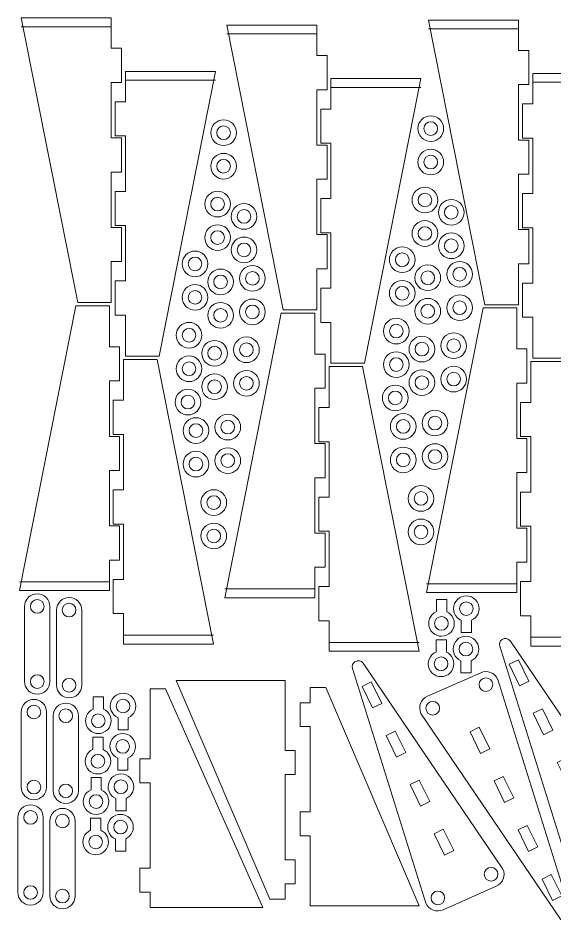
# Model space of a CAD drawing. Header units: millimetres. Extents: x 5 to 325, y 424 to 695.
# Drawn here: x 5.5 to 84.1, y 562.4 to 693.5 of the extents above; entities that cross this region are included whole.
import ezdxf

# ---------------------------------------------------------------- set-up
doc = ezdxf.new("R2010")
doc.units = ezdxf.units.MM
doc.header["$MEASUREMENT"] = 0
doc.layers.get('0').update_dxf_attribs({"lineweight": 0})

# ---------------------------------------------------------------- blocks, each defined once
blk = doc.blocks.new('Block_3')
at = {"color": 18, "lineweight": 9, "true_color": 0x000000}
blk.add_line((34.44, 684.34), (21.24, 684.34), dxfattribs=at)
blk.add_lwpolyline([(34.44, 685.63), (26.17, 643.94), (21.24, 643.94), (21.24, 649.94), (19.74, 649.94), (19.74, 654.94), (21.24, 654.94), (21.24, 663.05), (19.74, 663.05), (19.74, 668.05), (21.24, 668.05), (21.24, 676.17), (19.74, 676.17), (19.74, 681.17), (21.24, 681.17), (21.24, 685.63)], close=True, dxfattribs=at)
blk = doc.blocks.new('Block_4')
at = {"color": 18, "lineweight": 9, "true_color": 0x000000}
for radius in [1.88, 1]:
    blk.add_circle((70.23, 655.92), radius, dxfattribs=at)
blk = doc.blocks.new('Block_5')
at = {"color": 18, "lineweight": 9, "true_color": 0x000000}
for radius in [1.88, 1]:
    blk.add_circle((70.23, 651.02), radius, dxfattribs=at)
blk = doc.blocks.new('Block_6')
at = {"color": 18, "lineweight": 9, "true_color": 0x000000}
for radius in [1.88, 1]:
    blk.add_circle((66, 677.25), radius, dxfattribs=at)
blk = doc.blocks.new('Block_7')
at = {"color": 18, "lineweight": 9, "true_color": 0x000000}
for radius in [1.88, 1]:
    blk.add_circle((66, 672.35), radius, dxfattribs=at)
blk = doc.blocks.new('Block_8')
at = {"color": 18, "lineweight": 9, "true_color": 0x000000}
for radius in [1.88, 1]:
    blk.add_circle((69.35, 645.46), radius, dxfattribs=at)
blk = doc.blocks.new('Block_9')
at = {"color": 18, "lineweight": 9, "true_color": 0x000000}
for radius in [1.88, 1]:
    blk.add_circle((69.35, 640.56), radius, dxfattribs=at)
blk = doc.blocks.new('Block_10')
at = {"color": 18, "lineweight": 9, "true_color": 0x000000}
for radius in [1.88, 1]:
    blk.add_circle((65.13, 666.79), radius, dxfattribs=at)
blk = doc.blocks.new('Block_11')
at = {"color": 18, "lineweight": 9, "true_color": 0x000000}
for radius in [1.88, 1]:
    blk.add_circle((65.13, 661.89), radius, dxfattribs=at)
blk = doc.blocks.new('Block_12')
at = {"color": 18, "lineweight": 9, "true_color": 0x000000}
for radius in [1.88, 1]:
    blk.add_circle((61.81, 658.05), radius, dxfattribs=at)
blk = doc.blocks.new('Block_13')
at = {"color": 18, "lineweight": 9, "true_color": 0x000000}
for radius in [1.88, 1]:
    blk.add_circle((61.81, 653.14), radius, dxfattribs=at)
blk = doc.blocks.new('Block_14')
at = {"color": 18, "lineweight": 9, "true_color": 0x000000}
for radius in [1.88, 1]:
    blk.add_circle((65.56, 655.41), radius, dxfattribs=at)
blk = doc.blocks.new('Block_15')
at = {"color": 18, "lineweight": 9, "true_color": 0x000000}
for radius in [1.88, 1]:
    blk.add_circle((65.56, 650.51), radius, dxfattribs=at)
blk = doc.blocks.new('Block_16')
at = {"color": 18, "lineweight": 9, "true_color": 0x000000}
for radius in [1.88, 1]:
    blk.add_circle((60.94, 647.59), radius, dxfattribs=at)
blk = doc.blocks.new('Block_17')
at = {"color": 18, "lineweight": 9, "true_color": 0x000000}
for radius in [1.88, 1]:
    blk.add_circle((60.94, 642.69), radius, dxfattribs=at)
blk = doc.blocks.new('Block_18')
at = {"color": 18, "lineweight": 9, "true_color": 0x000000}
for radius in [1.88, 1]:
    blk.add_circle((64.69, 644.96), radius, dxfattribs=at)
blk = doc.blocks.new('Block_19')
at = {"color": 18, "lineweight": 9, "true_color": 0x000000}
for radius in [1.88, 1]:
    blk.add_circle((64.69, 640.05), radius, dxfattribs=at)
blk = doc.blocks.new('Block_20')
at = {"color": 18, "lineweight": 9, "true_color": 0x000000}
for radius in [1.88, 1]:
    blk.add_circle((64.56, 623.09), radius, dxfattribs=at)
blk = doc.blocks.new('Block_21')
at = {"color": 18, "lineweight": 9, "true_color": 0x000000}
for radius in [1.88, 1]:
    blk.add_circle((64.56, 618.19), radius, dxfattribs=at)
blk = doc.blocks.new('Block_22')
at = {"color": 18, "lineweight": 9, "true_color": 0x000000}
for radius in [1.88, 1]:
    blk.add_circle((60.78, 637.81), radius, dxfattribs=at)
blk = doc.blocks.new('Block_23')
at = {"color": 18, "lineweight": 9, "true_color": 0x000000}
blk.add_line((5.97, 692.18), (19.17, 692.18), dxfattribs=at)
blk.add_lwpolyline([(5.97, 693.46), (14.24, 651.77), (19.17, 651.77), (19.17, 657.77), (20.67, 657.77), (20.67, 662.77), (19.17, 662.77), (19.17, 670.89), (20.67, 670.89), (20.67, 675.89), (19.17, 675.89), (19.17, 684.01), (20.67, 684.01), (20.67, 689.01), (19.17, 689.01), (19.17, 693.46)], close=True, dxfattribs=at)
blk = doc.blocks.new('Block_24')
at = {"color": 18, "lineweight": 9, "true_color": 0x000000}
blk.add_line((5.69, 610.9), (18.89, 610.9), dxfattribs=at)
blk.add_lwpolyline([(5.69, 609.61), (13.96, 651.3), (18.89, 651.3), (18.89, 645.3), (20.39, 645.3), (20.39, 640.3), (18.89, 640.3), (18.89, 632.18), (20.39, 632.18), (20.39, 627.18), (18.89, 627.18), (18.89, 619.06), (20.39, 619.06), (20.39, 614.06), (18.89, 614.06), (18.89, 609.61)], close=True, dxfattribs=at)
blk = doc.blocks.new('Block_25')
at = {"color": 18, "lineweight": 9, "true_color": 0x000000}
blk.add_line((34.16, 603.06), (20.96, 603.06), dxfattribs=at)
blk.add_lwpolyline([(34.16, 601.77), (25.89, 643.46), (20.96, 643.46), (20.96, 637.46), (19.46, 637.46), (19.46, 632.46), (20.96, 632.46), (20.96, 624.34), (19.46, 624.34), (19.46, 619.34), (20.96, 619.34), (20.96, 611.23), (19.46, 611.23), (19.46, 606.23), (20.96, 606.23), (20.96, 601.77)], close=True, dxfattribs=at)
blk = doc.blocks.new('Block_26')
at = {"color": 18, "lineweight": 9, "true_color": 0x000000}
blk.add_line((64.56, 683.28), (51.36, 683.28), dxfattribs=at)
blk.add_lwpolyline([(64.56, 684.57), (56.29, 642.88), (51.36, 642.88), (51.36, 648.88), (49.86, 648.88), (49.86, 653.88), (51.36, 653.88), (51.36, 662), (49.86, 662), (49.86, 667), (51.36, 667), (51.36, 675.12), (49.86, 675.12), (49.86, 680.12), (51.36, 680.12), (51.36, 684.57)], close=True, dxfattribs=at)
blk = doc.blocks.new('Block_27')
at = {"color": 18, "lineweight": 9, "true_color": 0x000000}
blk.add_line((36.09, 691.12), (49.29, 691.12), dxfattribs=at)
blk.add_lwpolyline([(36.09, 692.41), (44.36, 650.72), (49.29, 650.72), (49.29, 656.72), (50.79, 656.72), (50.79, 661.72), (49.29, 661.72), (49.29, 669.83), (50.79, 669.83), (50.79, 674.83), (49.29, 674.83), (49.29, 682.95), (50.79, 682.95), (50.79, 687.95), (49.29, 687.95), (49.29, 692.41)], close=True, dxfattribs=at)
blk = doc.blocks.new('Block_28')
at = {"color": 18, "lineweight": 9, "true_color": 0x000000}
blk.add_line((35.81, 609.84), (49.01, 609.84), dxfattribs=at)
blk.add_lwpolyline([(35.81, 608.55), (44.08, 650.24), (49.01, 650.24), (49.01, 644.24), (50.51, 644.24), (50.51, 639.24), (49.01, 639.24), (49.01, 631.12), (50.51, 631.12), (50.51, 626.12), (49.01, 626.12), (49.01, 618.01), (50.51, 618.01), (50.51, 613.01), (49.01, 613.01), (49.01, 608.55)], close=True, dxfattribs=at)
blk = doc.blocks.new('Block_29')
at = {"color": 18, "lineweight": 9, "true_color": 0x000000}
blk.add_line((64.28, 602), (51.08, 602), dxfattribs=at)
blk.add_lwpolyline([(64.28, 600.72), (56.01, 642.4), (51.08, 642.4), (51.08, 636.4), (49.58, 636.4), (49.58, 631.4), (51.08, 631.4), (51.08, 623.29), (49.58, 623.29), (49.58, 618.29), (51.08, 618.29), (51.08, 610.17), (49.58, 610.17), (49.58, 605.17), (51.08, 605.17), (51.08, 600.71)], close=True, dxfattribs=at)
blk = doc.blocks.new('Block_30')
at = {"color": 18, "lineweight": 9, "true_color": 0x000000}
blk.add_line((94.15, 684.03), (80.95, 684.03), dxfattribs=at)
blk.add_lwpolyline([(94.15, 685.31), (85.87, 643.63), (80.94, 643.63), (80.94, 649.63), (79.44, 649.63), (79.44, 654.63), (80.94, 654.63), (80.94, 662.74), (79.44, 662.74), (79.44, 667.74), (80.94, 667.74), (80.95, 675.86), (79.45, 675.86), (79.45, 680.86), (80.95, 680.86), (80.95, 685.32)], close=True, dxfattribs=at)
blk = doc.blocks.new('Block_31')
at = {"color": 18, "lineweight": 9, "true_color": 0x000000}
blk.add_line((65.67, 691.86), (78.87, 691.86), dxfattribs=at)
blk.add_lwpolyline([(65.67, 693.15), (73.94, 651.46), (78.87, 651.46), (78.87, 657.46), (80.37, 657.46), (80.37, 662.46), (78.87, 662.46), (78.87, 670.58), (80.37, 670.58), (80.37, 675.58), (78.87, 675.58), (78.87, 683.7), (80.37, 683.7), (80.37, 688.7), (78.87, 688.7), (78.87, 693.15)], close=True, dxfattribs=at)
blk = doc.blocks.new('Block_32')
at = {"color": 18, "lineweight": 9, "true_color": 0x000000}
blk.add_line((65.39, 610.59), (78.59, 610.59), dxfattribs=at)
blk.add_lwpolyline([(65.39, 609.3), (73.66, 650.99), (78.59, 650.99), (78.59, 644.99), (80.09, 644.99), (80.09, 639.99), (78.59, 639.99), (78.59, 631.87), (80.09, 631.87), (80.09, 626.87), (78.59, 626.87), (78.59, 618.75), (80.09, 618.75), (80.09, 613.75), (78.59, 613.75), (78.59, 609.3)], close=True, dxfattribs=at)
blk = doc.blocks.new('Block_33')
at = {"color": 18, "lineweight": 9, "true_color": 0x000000}
blk.add_line((93.86, 602.75), (80.66, 602.75), dxfattribs=at)
blk.add_lwpolyline([(93.86, 601.46), (85.59, 643.15), (80.66, 643.15), (80.66, 637.15), (79.16, 637.15), (79.16, 632.15), (80.66, 632.15), (80.66, 624.03), (79.16, 624.03), (79.16, 619.03), (80.66, 619.03), (80.66, 610.91), (79.16, 610.91), (79.16, 605.91), (80.66, 605.91), (80.66, 601.46)], close=True, dxfattribs=at)
blk = doc.blocks.new('Block_34')
at = {"color": 18, "lineweight": 9, "true_color": 0x000000}
for radius in [1.88, 1]:
    blk.add_circle((69, 664.99), radius, dxfattribs=at)
blk = doc.blocks.new('Block_35')
at = {"color": 18, "lineweight": 9, "true_color": 0x000000}
for radius in [1.88, 1]:
    blk.add_circle((69, 660.09), radius, dxfattribs=at)
blk = doc.blocks.new('Block_36')
at = {"color": 18, "lineweight": 9, "true_color": 0x000000}
for radius in [1.88, 1]:
    blk.add_circle((66.61, 634.13), radius, dxfattribs=at)
blk = doc.blocks.new('Block_37')
at = {"color": 18, "lineweight": 9, "true_color": 0x000000}
for radius in [1.88, 1]:
    blk.add_circle((66.61, 629.23), radius, dxfattribs=at)
blk = doc.blocks.new('Block_38')
at = {"color": 18, "lineweight": 9, "true_color": 0x000000}
for radius in [1.88, 1]:
    blk.add_circle((61.95, 633.63), radius, dxfattribs=at)
blk = doc.blocks.new('Block_39')
at = {"color": 18, "lineweight": 9, "true_color": 0x000000}
for radius in [1.88, 1]:
    blk.add_circle((61.95, 628.73), radius, dxfattribs=at)
blk = doc.blocks.new('Block_40')
at = {"color": 18, "lineweight": 9, "true_color": 0x000000}
for radius in [1.88, 1]:
    blk.add_circle((39.85, 655.32), radius, dxfattribs=at)
blk = doc.blocks.new('Block_41')
at = {"color": 18, "lineweight": 9, "true_color": 0x000000}
for radius in [1.88, 1]:
    blk.add_circle((39.85, 650.41), radius, dxfattribs=at)
blk = doc.blocks.new('Block_42')
at = {"color": 18, "lineweight": 9, "true_color": 0x000000}
for radius in [1.88, 1]:
    blk.add_circle((35.63, 676.65), radius, dxfattribs=at)
blk = doc.blocks.new('Block_43')
at = {"color": 18, "lineweight": 9, "true_color": 0x000000}
for radius in [1.88, 1]:
    blk.add_circle((35.63, 671.75), radius, dxfattribs=at)
blk = doc.blocks.new('Block_44')
at = {"color": 18, "lineweight": 9, "true_color": 0x000000}
for radius in [1.88, 1]:
    blk.add_circle((38.98, 644.86), radius, dxfattribs=at)
blk = doc.blocks.new('Block_45')
at = {"color": 18, "lineweight": 9, "true_color": 0x000000}
for radius in [1.88, 1]:
    blk.add_circle((38.98, 639.95), radius, dxfattribs=at)
blk = doc.blocks.new('Block_46')
at = {"color": 18, "lineweight": 9, "true_color": 0x000000}
for radius in [1.88, 1]:
    blk.add_circle((34.75, 666.19), radius, dxfattribs=at)
blk = doc.blocks.new('Block_47')
at = {"color": 18, "lineweight": 9, "true_color": 0x000000}
for radius in [1.88, 1]:
    blk.add_circle((34.75, 661.29), radius, dxfattribs=at)
blk = doc.blocks.new('Block_48')
at = {"color": 18, "lineweight": 9, "true_color": 0x000000}
for radius in [1.88, 1]:
    blk.add_circle((31.44, 657.44), radius, dxfattribs=at)
blk = doc.blocks.new('Block_49')
at = {"color": 18, "lineweight": 9, "true_color": 0x000000}
for radius in [1.88, 1]:
    blk.add_circle((31.44, 652.54), radius, dxfattribs=at)
blk = doc.blocks.new('Block_50')
at = {"color": 18, "lineweight": 9, "true_color": 0x000000}
for radius in [1.88, 1]:
    blk.add_circle((35.19, 654.81), radius, dxfattribs=at)
blk = doc.blocks.new('Block_51')
at = {"color": 18, "lineweight": 9, "true_color": 0x000000}
for radius in [1.88, 1]:
    blk.add_circle((35.19, 649.91), radius, dxfattribs=at)
blk = doc.blocks.new('Block_52')
at = {"color": 18, "lineweight": 9, "true_color": 0x000000}
for radius in [1.88, 1]:
    blk.add_circle((30.56, 646.99), radius, dxfattribs=at)
blk = doc.blocks.new('Block_53')
at = {"color": 18, "lineweight": 9, "true_color": 0x000000}
for radius in [1.88, 1]:
    blk.add_circle((30.56, 642.08), radius, dxfattribs=at)
blk = doc.blocks.new('Block_54')
at = {"color": 18, "lineweight": 9, "true_color": 0x000000}
for radius in [1.88, 1]:
    blk.add_circle((34.31, 644.35), radius, dxfattribs=at)
blk = doc.blocks.new('Block_55')
at = {"color": 18, "lineweight": 9, "true_color": 0x000000}
for radius in [1.88, 1]:
    blk.add_circle((34.31, 639.45), radius, dxfattribs=at)
blk = doc.blocks.new('Block_56')
at = {"color": 18, "lineweight": 9, "true_color": 0x000000}
for radius in [1.88, 1]:
    blk.add_circle((34.19, 622.49), radius, dxfattribs=at)
blk = doc.blocks.new('Block_57')
at = {"color": 18, "lineweight": 9, "true_color": 0x000000}
for radius in [1.88, 1]:
    blk.add_circle((34.19, 617.59), radius, dxfattribs=at)
blk = doc.blocks.new('Block_58')
at = {"color": 18, "lineweight": 9, "true_color": 0x000000}
for radius in [1.88, 1]:
    blk.add_circle((30.4, 637.2), radius, dxfattribs=at)
blk = doc.blocks.new('Block_59')
at = {"color": 18, "lineweight": 9, "true_color": 0x000000}
for radius in [1.88, 1]:
    blk.add_circle((38.62, 664.39), radius, dxfattribs=at)
blk = doc.blocks.new('Block_60')
at = {"color": 18, "lineweight": 9, "true_color": 0x000000}
for radius in [1.88, 1]:
    blk.add_circle((38.62, 659.49), radius, dxfattribs=at)
blk = doc.blocks.new('Block_61')
at = {"color": 18, "lineweight": 9, "true_color": 0x000000}
for radius in [1.88, 1]:
    blk.add_circle((36.24, 633.53), radius, dxfattribs=at)
blk = doc.blocks.new('Block_62')
at = {"color": 18, "lineweight": 9, "true_color": 0x000000}
for radius in [1.88, 1]:
    blk.add_circle((36.24, 628.63), radius, dxfattribs=at)
blk = doc.blocks.new('Block_63')
at = {"color": 18, "lineweight": 9, "true_color": 0x000000}
for radius in [1.88, 1]:
    blk.add_circle((31.57, 633.03), radius, dxfattribs=at)
blk = doc.blocks.new('Block_64')
at = {"color": 18, "lineweight": 9, "true_color": 0x000000}
for radius in [1.88, 1]:
    blk.add_circle((31.57, 628.12), radius, dxfattribs=at)
blk = doc.blocks.new('Block_68')
at = {"color": 18, "lineweight": 9, "true_color": 0x000000}
for centre in [(8.31, 607.27), (8.31, 596.27)]:
    blk.add_circle(centre, 1, dxfattribs=at)
blk.add_open_spline([(6.46, 596.27), (6.46, 595.25), (7.29, 594.42), (8.31, 594.42), (9.33, 594.42), (10.16, 595.25), (10.16, 596.27), (10.16, 596.27), (10.16, 607.27), (10.16, 607.27), (10.16, 608.29), (9.33, 609.12), (8.31, 609.12), (7.29, 609.12), (6.46, 608.29), (6.46, 607.27), (6.46, 607.27), (6.46, 596.27), (6.46, 596.27)], degree=3, knots=[0, 0, 0, 0, 1, 1, 1, 2, 2, 2, 3, 3, 3, 4, 4, 4, 5, 5, 5, 6, 6, 6, 6], dxfattribs=at)
blk = doc.blocks.new('Block_78')
at = {"color": 18, "lineweight": 9, "true_color": 0x000000}
for points in [[(77.49, 598.81), (78.83, 599.47), (80.37, 596.33), (79.02, 595.67)], [(82.54, 588.48), (81, 591.63), (82.35, 592.29), (83.89, 589.14)], [(84.52, 584.44), (85.87, 585.1), (87.41, 581.96), (86.06, 581.3)], [(89.58, 574.11), (88.04, 577.26), (89.38, 577.91), (90.92, 574.77)]]:
    blk.add_lwpolyline(points, close=True, dxfattribs=at)
for centre in [(96.4, 571.31), (88.6, 567.85)]:
    blk.add_circle(centre, 1, dxfattribs=at)
blk.add_open_spline([(86.86, 567.08), (87.29, 566.12), (88.41, 565.69), (89.37, 566.12), (89.37, 566.12), (97.17, 569.57), (97.17, 569.57), (98.13, 570), (98.56, 571.12), (98.14, 572.08), (98.14, 572.08), (77.66, 602.21), (77.66, 602.21), (77.38, 602.61), (76.84, 602.72), (76.44, 602.44), (76.12, 602.23), (75.98, 601.83), (76.1, 601.46), (76.1, 601.46), (86.86, 567.08), (86.86, 567.08)], degree=3, knots=[0, 0, 0, 0, 1, 1, 1, 2, 2, 2, 3, 3, 3, 4, 4, 4, 5, 5, 5, 6, 6, 6, 7, 7, 7, 7], dxfattribs=at)
blk = doc.blocks.new('Block_79')
at = {"color": 18, "lineweight": 9, "true_color": 0x000000}
for points in [[(73.1, 589.57), (74.64, 586.42), (73.29, 585.76), (71.75, 588.91)], [(78.16, 579.24), (76.81, 578.58), (75.27, 581.72), (76.62, 582.38)], [(80.13, 575.19), (81.67, 572.05), (80.33, 571.39), (78.79, 574.54)], [(85.19, 564.87), (83.84, 564.21), (82.3, 567.35), (83.65, 568.01)]]:
    blk.add_lwpolyline(points, close=True, dxfattribs=at)
for centre in [(74.08, 595.82), (66.28, 592.37)]:
    blk.add_circle(centre, 1, dxfattribs=at)
blk.add_open_spline([(75.82, 596.59), (75.39, 597.55), (74.27, 597.99), (73.31, 597.56), (73.31, 597.56), (65.51, 594.11), (65.51, 594.11), (64.55, 593.68), (64.11, 592.56), (64.54, 591.6), (64.54, 591.6), (85.02, 561.46), (85.02, 561.46), (85.29, 561.06), (85.84, 560.96), (86.24, 561.23), (86.55, 561.45), (86.69, 561.85), (86.58, 562.22), (86.58, 562.22), (75.82, 596.59), (75.82, 596.59)], degree=3, knots=[0, 0, 0, 0, 1, 1, 1, 2, 2, 2, 3, 3, 3, 4, 4, 4, 5, 5, 5, 6, 6, 6, 7, 7, 7, 7], dxfattribs=at)
blk = doc.blocks.new('Block_80')
at = {"color": 18, "lineweight": 9, "true_color": 0x000000}
for points in [[(55.92, 595.55), (57.27, 596.21), (58.8, 593.07), (57.46, 592.41)], [(60.97, 585.22), (59.44, 588.36), (60.78, 589.02), (62.32, 585.88)], [(62.95, 581.18), (64.3, 581.84), (65.84, 578.69), (64.49, 578.04)], [(68.01, 570.85), (66.47, 573.99), (67.82, 574.65), (69.36, 571.51)]]:
    blk.add_lwpolyline(points, close=True, dxfattribs=at)
for centre in [(74.83, 568.05), (67.03, 564.59)]:
    blk.add_circle(centre, 1, dxfattribs=at)
blk.add_open_spline([(65.29, 563.82), (65.72, 562.86), (66.84, 562.43), (67.8, 562.85), (67.8, 562.85), (75.6, 566.31), (75.6, 566.31), (76.56, 566.73), (77, 567.86), (76.57, 568.82), (76.57, 568.82), (56.09, 598.95), (56.09, 598.95), (55.82, 599.35), (55.27, 599.45), (54.87, 599.18), (54.55, 598.97), (54.41, 598.57), (54.53, 598.2), (54.53, 598.2), (65.29, 563.82), (65.29, 563.82)], degree=3, knots=[0, 0, 0, 0, 1, 1, 1, 2, 2, 2, 3, 3, 3, 4, 4, 4, 5, 5, 5, 6, 6, 6, 7, 7, 7, 7], dxfattribs=at)
blk = doc.blocks.new('Block_82')
at = {"color": 18, "lineweight": 9, "true_color": 0x000000}
for centre in [(12.99, 606.73), (12.99, 595.73)]:
    blk.add_circle(centre, 1, dxfattribs=at)
blk.add_open_spline([(11.14, 595.73), (11.14, 594.71), (11.97, 593.88), (12.99, 593.88), (14.01, 593.88), (14.84, 594.71), (14.84, 595.73), (14.84, 595.73), (14.84, 606.73), (14.84, 606.73), (14.84, 607.76), (14.01, 608.58), (12.99, 608.58), (11.97, 608.58), (11.14, 607.76), (11.14, 606.73), (11.14, 606.73), (11.14, 595.73), (11.14, 595.73)], degree=3, knots=[0, 0, 0, 0, 1, 1, 1, 2, 2, 2, 3, 3, 3, 4, 4, 4, 5, 5, 5, 6, 6, 6, 6], dxfattribs=at)
blk = doc.blocks.new('Block_83')
at = {"color": 18, "lineweight": 9, "true_color": 0x000000}
for centre in [(7.82, 591.81), (7.82, 580.81)]:
    blk.add_circle(centre, 1, dxfattribs=at)
blk.add_open_spline([(5.97, 580.81), (5.97, 579.78), (6.8, 578.96), (7.82, 578.96), (8.84, 578.96), (9.67, 579.78), (9.67, 580.81), (9.67, 580.81), (9.67, 591.81), (9.67, 591.81), (9.67, 592.83), (8.84, 593.66), (7.82, 593.66), (6.8, 593.66), (5.97, 592.83), (5.97, 591.81), (5.97, 591.81), (5.97, 580.81), (5.97, 580.81)], degree=3, knots=[0, 0, 0, 0, 1, 1, 1, 2, 2, 2, 3, 3, 3, 4, 4, 4, 5, 5, 5, 6, 6, 6, 6], dxfattribs=at)
blk = doc.blocks.new('Block_84')
at = {"color": 18, "lineweight": 9, "true_color": 0x000000}
for centre in [(12.5, 591.27), (12.5, 580.27)]:
    blk.add_circle(centre, 1, dxfattribs=at)
blk.add_open_spline([(10.65, 580.27), (10.65, 579.25), (11.48, 578.42), (12.5, 578.42), (13.52, 578.42), (14.35, 579.25), (14.35, 580.27), (14.35, 580.27), (14.35, 591.27), (14.35, 591.27), (14.35, 592.29), (13.52, 593.12), (12.5, 593.12), (11.48, 593.12), (10.65, 592.29), (10.65, 591.27), (10.65, 591.27), (10.65, 580.27), (10.65, 580.27)], degree=3, knots=[0, 0, 0, 0, 1, 1, 1, 2, 2, 2, 3, 3, 3, 4, 4, 4, 5, 5, 5, 6, 6, 6, 6], dxfattribs=at)
blk = doc.blocks.new('Block_85')
at = {"color": 18, "lineweight": 9, "true_color": 0x000000}
for centre in [(7.33, 576.38), (7.33, 565.38)]:
    blk.add_circle(centre, 1, dxfattribs=at)
blk.add_open_spline([(5.48, 565.38), (5.48, 564.36), (6.3, 563.53), (7.33, 563.53), (8.35, 563.53), (9.18, 564.36), (9.18, 565.38), (9.18, 565.38), (9.18, 576.38), (9.18, 576.38), (9.18, 577.41), (8.35, 578.23), (7.33, 578.23), (6.3, 578.23), (5.48, 577.41), (5.48, 576.38), (5.48, 576.38), (5.48, 565.38), (5.48, 565.38)], degree=3, knots=[0, 0, 0, 0, 1, 1, 1, 2, 2, 2, 3, 3, 3, 4, 4, 4, 5, 5, 5, 6, 6, 6, 6], dxfattribs=at)
blk = doc.blocks.new('Block_86')
at = {"color": 18, "lineweight": 9, "true_color": 0x000000}
for centre in [(12.01, 575.85), (12.01, 564.85)]:
    blk.add_circle(centre, 1, dxfattribs=at)
blk.add_open_spline([(10.16, 564.85), (10.16, 563.83), (10.99, 563), (12.01, 563), (13.03, 563), (13.86, 563.83), (13.86, 564.85), (13.86, 564.85), (13.86, 575.85), (13.86, 575.85), (13.86, 576.87), (13.03, 577.7), (12.01, 577.7), (10.99, 577.7), (10.16, 576.87), (10.16, 575.85), (10.16, 575.85), (10.16, 564.85), (10.16, 564.85)], degree=3, knots=[0, 0, 0, 0, 1, 1, 1, 2, 2, 2, 3, 3, 3, 4, 4, 4, 5, 5, 5, 6, 6, 6, 6], dxfattribs=at)
blk = doc.blocks.new('Block_87')
at = {"color": 18, "lineweight": 9, "true_color": 0x000000}
blk.add_circle((17.26, 590.53), 1, dxfattribs=at)
blk.add_open_spline([(16.53, 592.25), (15.57, 591.85), (15.13, 590.75), (15.53, 589.79), (15.94, 588.84), (17.04, 588.4), (17.99, 588.8), (18.95, 589.21), (19.39, 590.31), (18.98, 591.26), (18.8, 591.7), (18.46, 592.05), (18.03, 592.24), (18.03, 592.24), (18.03, 594.03), (18.03, 594.03), (18.03, 594.03), (16.53, 594.03), (16.53, 594.03), (16.53, 594.03), (16.53, 592.25), (16.53, 592.25)], degree=3, knots=[0, 0, 0, 0, 1, 1, 1, 2, 2, 2, 3, 3, 3, 4, 4, 4, 5, 5, 5, 6, 6, 6, 7, 7, 7, 7], dxfattribs=at)
blk = doc.blocks.new('Block_88')
at = {"color": 18, "lineweight": 9, "true_color": 0x000000}
blk.add_circle((20.9, 592.69), 1, dxfattribs=at)
blk.add_open_spline([(20.16, 590.97), (19.21, 591.37), (18.77, 592.47), (19.17, 593.42), (19.58, 594.38), (20.68, 594.82), (21.63, 594.42), (22.58, 594.01), (23.03, 592.91), (22.62, 591.96), (22.44, 591.52), (22.1, 591.17), (21.66, 590.98), (21.66, 590.98), (21.66, 589.19), (21.66, 589.19), (21.66, 589.19), (20.16, 589.19), (20.16, 589.19), (20.16, 589.19), (20.16, 590.97), (20.16, 590.97)], degree=3, knots=[0, 0, 0, 0, 1, 1, 1, 2, 2, 2, 3, 3, 3, 4, 4, 4, 5, 5, 5, 6, 6, 6, 7, 7, 7, 7], dxfattribs=at)
blk = doc.blocks.new('Block_89')
at = {"color": 18, "lineweight": 9, "true_color": 0x000000}
blk.add_circle((17.2, 584.61), 1, dxfattribs=at)
blk.add_open_spline([(16.47, 586.34), (15.52, 585.93), (15.07, 584.83), (15.48, 583.88), (15.88, 582.93), (16.98, 582.48), (17.94, 582.89), (18.89, 583.29), (19.33, 584.39), (18.93, 585.35), (18.74, 585.78), (18.4, 586.13), (17.97, 586.32), (17.97, 586.32), (17.97, 588.11), (17.97, 588.11), (17.97, 588.11), (16.47, 588.11), (16.47, 588.11), (16.47, 588.11), (16.47, 586.34), (16.47, 586.34)], degree=3, knots=[0, 0, 0, 0, 1, 1, 1, 2, 2, 2, 3, 3, 3, 4, 4, 4, 5, 5, 5, 6, 6, 6, 7, 7, 7, 7], dxfattribs=at)
blk = doc.blocks.new('Block_90')
at = {"color": 18, "lineweight": 9, "true_color": 0x000000}
blk.add_circle((20.84, 586.78), 1, dxfattribs=at)
blk.add_open_spline([(20.11, 585.05), (19.16, 585.46), (18.71, 586.56), (19.12, 587.51), (19.52, 588.46), (20.62, 588.91), (21.58, 588.5), (22.53, 588.1), (22.97, 587), (22.57, 586.04), (22.38, 585.61), (22.04, 585.26), (21.61, 585.07), (21.61, 585.07), (21.61, 583.28), (21.61, 583.28), (21.61, 583.28), (20.11, 583.28), (20.11, 583.28), (20.11, 583.28), (20.11, 585.05), (20.11, 585.05)], degree=3, knots=[0, 0, 0, 0, 1, 1, 1, 2, 2, 2, 3, 3, 3, 4, 4, 4, 5, 5, 5, 6, 6, 6, 7, 7, 7, 7], dxfattribs=at)
blk = doc.blocks.new('Block_91')
at = {"color": 18, "lineweight": 9, "true_color": 0x000000}
blk.add_circle((16.93, 578.7), 1, dxfattribs=at)
blk.add_open_spline([(16.2, 580.42), (15.25, 580.02), (14.8, 578.92), (15.21, 577.97), (15.61, 577.01), (16.71, 576.57), (17.67, 576.97), (18.62, 577.38), (19.06, 578.48), (18.66, 579.43), (18.47, 579.87), (18.13, 580.22), (17.7, 580.41), (17.7, 580.41), (17.7, 582.2), (17.7, 582.2), (17.7, 582.2), (16.2, 582.2), (16.2, 582.2), (16.2, 582.2), (16.2, 580.42), (16.2, 580.42)], degree=3, knots=[0, 0, 0, 0, 1, 1, 1, 2, 2, 2, 3, 3, 3, 4, 4, 4, 5, 5, 5, 6, 6, 6, 7, 7, 7, 7], dxfattribs=at)
blk = doc.blocks.new('Block_92')
at = {"color": 18, "lineweight": 9, "true_color": 0x000000}
blk.add_circle((20.57, 580.86), 1, dxfattribs=at)
blk.add_open_spline([(19.84, 579.14), (18.88, 579.54), (18.44, 580.64), (18.85, 581.6), (19.25, 582.55), (20.35, 582.99), (21.3, 582.59), (22.26, 582.18), (22.7, 581.08), (22.3, 580.13), (22.11, 579.69), (21.77, 579.34), (21.34, 579.15), (21.34, 579.15), (21.34, 577.36), (21.34, 577.36), (21.34, 577.36), (19.84, 577.36), (19.84, 577.36), (19.84, 577.36), (19.84, 579.14), (19.84, 579.14)], degree=3, knots=[0, 0, 0, 0, 1, 1, 1, 2, 2, 2, 3, 3, 3, 4, 4, 4, 5, 5, 5, 6, 6, 6, 7, 7, 7, 7], dxfattribs=at)
blk = doc.blocks.new('Block_93')
at = {"color": 18, "lineweight": 9, "true_color": 0x000000}
blk.add_circle((16.88, 572.78), 1, dxfattribs=at)
blk.add_open_spline([(16.14, 574.51), (15.19, 574.11), (14.75, 573), (15.15, 572.05), (15.56, 571.1), (16.66, 570.65), (17.61, 571.06), (18.56, 571.46), (19.01, 572.56), (18.6, 573.52), (18.42, 573.95), (18.07, 574.3), (17.64, 574.5), (17.64, 574.5), (17.64, 576.28), (17.64, 576.28), (17.64, 576.28), (16.14, 576.28), (16.14, 576.28), (16.14, 576.28), (16.14, 574.51), (16.14, 574.51)], degree=3, knots=[0, 0, 0, 0, 1, 1, 1, 2, 2, 2, 3, 3, 3, 4, 4, 4, 5, 5, 5, 6, 6, 6, 7, 7, 7, 7], dxfattribs=at)
blk = doc.blocks.new('Block_94')
at = {"color": 18, "lineweight": 9, "true_color": 0x000000}
blk.add_circle((20.52, 574.95), 1, dxfattribs=at)
blk.add_open_spline([(19.78, 573.22), (18.83, 573.63), (18.38, 574.73), (18.79, 575.68), (19.19, 576.63), (20.3, 577.08), (21.25, 576.67), (22.2, 576.27), (22.65, 575.17), (22.24, 574.21), (22.06, 573.78), (21.71, 573.43), (21.28, 573.24), (21.28, 573.24), (21.28, 571.45), (21.28, 571.45), (21.28, 571.45), (19.78, 571.45), (19.78, 571.45), (19.78, 571.45), (19.78, 573.22), (19.78, 573.22)], degree=3, knots=[0, 0, 0, 0, 1, 1, 1, 2, 2, 2, 3, 3, 3, 4, 4, 4, 5, 5, 5, 6, 6, 6, 7, 7, 7, 7], dxfattribs=at)
blk = doc.blocks.new('Block_95')
at = {"color": 18, "lineweight": 9, "true_color": 0x000000}
blk.add_circle((67.56, 604.78), 1, dxfattribs=at)
blk.add_open_spline([(66.83, 606.51), (65.88, 606.11), (65.43, 605), (65.84, 604.05), (66.24, 603.1), (67.34, 602.65), (68.3, 603.06), (69.25, 603.46), (69.69, 604.56), (69.29, 605.52), (69.11, 605.95), (68.76, 606.3), (68.33, 606.5), (68.33, 606.5), (68.33, 608.28), (68.33, 608.28), (68.33, 608.28), (66.83, 608.28), (66.83, 608.28), (66.83, 608.28), (66.83, 606.51), (66.83, 606.51)], degree=3, knots=[0, 0, 0, 0, 1, 1, 1, 2, 2, 2, 3, 3, 3, 4, 4, 4, 5, 5, 5, 6, 6, 6, 7, 7, 7, 7], dxfattribs=at)
blk = doc.blocks.new('Block_96')
at = {"color": 18, "lineweight": 9, "true_color": 0x000000}
blk.add_circle((71.2, 606.95), 1, dxfattribs=at)
blk.add_open_spline([(70.47, 605.22), (69.52, 605.63), (69.07, 606.73), (69.48, 607.68), (69.88, 608.63), (70.98, 609.08), (71.94, 608.67), (72.89, 608.27), (73.33, 607.17), (72.93, 606.21), (72.74, 605.78), (72.4, 605.43), (71.97, 605.24), (71.97, 605.24), (71.97, 603.45), (71.97, 603.45), (71.97, 603.45), (70.47, 603.45), (70.47, 603.45), (70.47, 603.45), (70.47, 605.22), (70.47, 605.22)], degree=3, knots=[0, 0, 0, 0, 1, 1, 1, 2, 2, 2, 3, 3, 3, 4, 4, 4, 5, 5, 5, 6, 6, 6, 7, 7, 7, 7], dxfattribs=at)
blk = doc.blocks.new('Block_97')
at = {"color": 18, "lineweight": 9, "true_color": 0x000000}
blk.add_circle((67.51, 598.87), 1, dxfattribs=at)
blk.add_open_spline([(66.78, 600.6), (65.82, 600.19), (65.38, 599.09), (65.78, 598.14), (66.19, 597.18), (67.29, 596.74), (68.24, 597.14), (69.19, 597.55), (69.64, 598.65), (69.23, 599.6), (69.05, 600.04), (68.71, 600.39), (68.28, 600.58), (68.28, 600.58), (68.28, 602.37), (68.28, 602.37), (68.28, 602.37), (66.78, 602.37), (66.78, 602.37), (66.78, 602.37), (66.78, 600.6), (66.78, 600.6)], degree=3, knots=[0, 0, 0, 0, 1, 1, 1, 2, 2, 2, 3, 3, 3, 4, 4, 4, 5, 5, 5, 6, 6, 6, 7, 7, 7, 7], dxfattribs=at)
blk = doc.blocks.new('Block_98')
at = {"color": 18, "lineweight": 9, "true_color": 0x000000}
blk.add_circle((71.15, 601.03), 1, dxfattribs=at)
blk.add_open_spline([(70.41, 599.31), (69.46, 599.71), (69.02, 600.81), (69.42, 601.77), (69.83, 602.72), (70.93, 603.16), (71.88, 602.76), (72.83, 602.35), (73.28, 601.25), (72.87, 600.3), (72.69, 599.86), (72.35, 599.52), (71.91, 599.32), (71.91, 599.32), (71.91, 597.53), (71.91, 597.53), (71.91, 597.53), (70.41, 597.53), (70.41, 597.53), (70.41, 597.53), (70.41, 599.31), (70.41, 599.31)], degree=3, knots=[0, 0, 0, 0, 1, 1, 1, 2, 2, 2, 3, 3, 3, 4, 4, 4, 5, 5, 5, 6, 6, 6, 7, 7, 7, 7], dxfattribs=at)

msp = doc.modelspace()

# ---------------------------------------------------------------- linework, layer by layer
at = {"color": 18, "lineweight": 9, "true_color": 0x000000}
for points in [[(23.36, 565.45), (24.86, 565.45), (24.86, 563.2), (41.4, 563.2), (27.11, 595.2), (24.86, 595.2), (24.86, 584.95), (23.36, 584.95), (23.36, 581.45), (24.86, 581.45), (24.86, 568.95), (23.36, 568.95)], [(46.14, 566.66), (44.64, 566.66), (44.64, 564.41), (42.39, 564.41), (28.68, 596.41), (44.64, 596.41), (44.64, 586.16), (46.14, 586.16), (46.14, 582.66), (44.64, 582.66), (44.64, 570.16), (46.14, 570.16)], [(46.84, 593.17), (48.34, 593.17), (48.34, 595.42), (50.59, 595.42), (64.3, 563.42), (48.34, 563.42), (48.34, 573.67), (46.84, 573.67), (46.84, 577.17), (48.34, 577.17), (48.34, 589.67), (46.84, 589.67)]]:
    msp.add_lwpolyline(points, close=True, dxfattribs=at)

# ---------------------------------------------------------------- block references
for name in ['Block_23', 'Block_27', 'Block_31', 'Block_3', 'Block_26', 'Block_30', 'Block_6', 'Block_42', 'Block_7', 'Block_43', 'Block_10', 'Block_46', 'Block_59', 'Block_34', 'Block_11', 'Block_47', 'Block_60', 'Block_35', 'Block_12', 'Block_48', 'Block_40', 'Block_14', 'Block_4', 'Block_50', 'Block_49', 'Block_13', 'Block_5', 'Block_51', 'Block_41', 'Block_15', 'Block_24', 'Block_32', 'Block_28', 'Block_16', 'Block_52', 'Block_44', 'Block_18', 'Block_8', 'Block_54', 'Block_53', 'Block_17', 'Block_25', 'Block_29', 'Block_9', 'Block_33', 'Block_55', 'Block_45', 'Block_19', 'Block_58', 'Block_22', 'Block_36', 'Block_63', 'Block_61', 'Block_38', 'Block_39', 'Block_37', 'Block_64', 'Block_62', 'Block_56', 'Block_20', 'Block_57', 'Block_21', 'Block_68', 'Block_82', 'Block_96', 'Block_95', 'Block_98', 'Block_97', 'Block_78', 'Block_80', 'Block_79', 'Block_87', 'Block_88', 'Block_83', 'Block_84', 'Block_90', 'Block_89', 'Block_91', 'Block_92', 'Block_85', 'Block_86', 'Block_94', 'Block_93']:
    msp.add_blockref(name, (0, 0))

doc.saveas('drawing.dxf')
